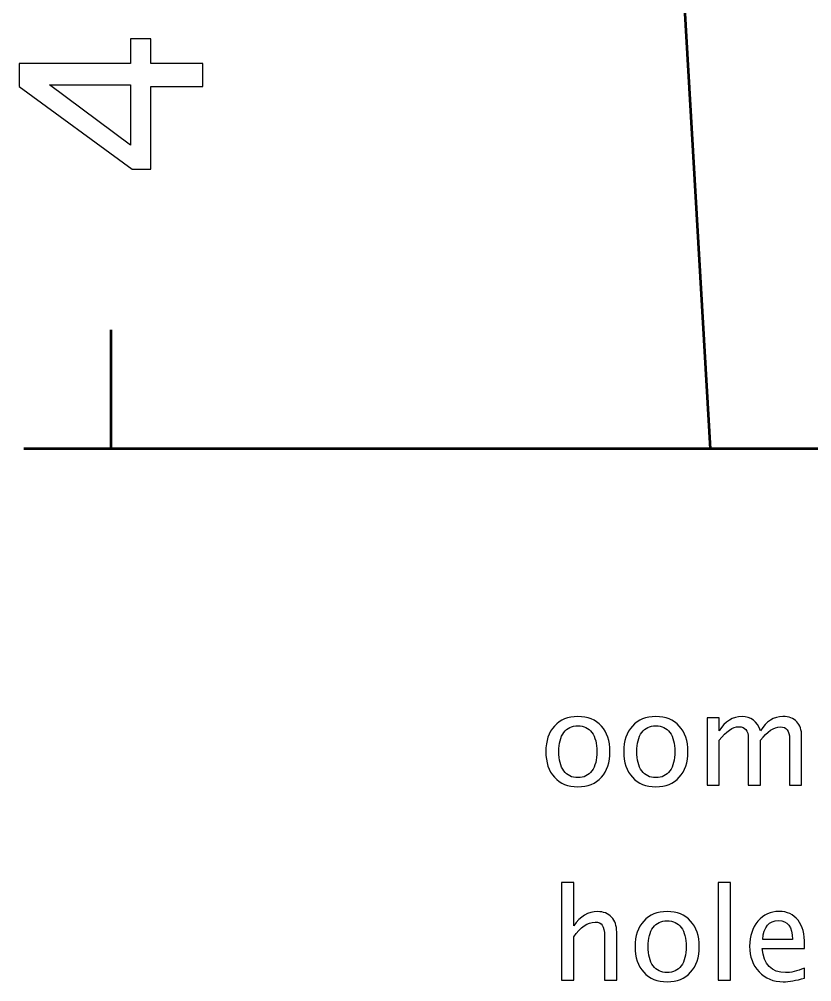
# Model space of a CAD drawing. Header units: centimetres. Extents: x -42.5 to 44.4, y -43.5 to 43.2.
# Drawn here: x 17.144 to 19.788, y 0.722 to 3.933 of the extents above; entities that cross this region are included whole.
import ezdxf

# ---------------------------------------------------------------- set-up
doc = ezdxf.new("R2010")
doc.units = ezdxf.units.CM
doc.header["$MEASUREMENT"] = 0
doc.layers.add('Layer 1', color=7, linetype='Continuous')

msp = doc.modelspace()

# ---------------------------------------------------------------- linework, layer by layer
at = {"layer": 'Layer 1', "lineweight": 53}
msp.add_open_spline([(26.04998, 7.2), (26.04998, 7.2), (18.95001, 7.2), (18.95001, 7.2), (18.95001, 7.2), (18.95001, 7.2), (18.95001, 7.15), (18.95001, 7.15), (18.95001, 7.15), (18.95001, 7.15), (19.10001, 7.15001), (19.10001, 7.15001), (19.10001, 7.15001), (19.10001, 7.15001), (19.20001, 6.8), (19.20001, 6.8), (19.20001, 6.8), (19.20001, 6.8), (19.45001, 2.5), (19.45001, 2.5), (19.45001, 2.5), (19.45001, 2.5), (25.54998, 2.5), (25.54998, 2.5), (25.54998, 2.5), (25.54998, 2.5), (25.79998, 6.8), (25.79998, 6.8), (25.79998, 6.8), (25.79998, 6.8), (25.89998, 7.15001), (25.89998, 7.15001), (25.89998, 7.15001), (25.89998, 7.15001), (26.04998, 7.15), (26.04998, 7.15), (26.04998, 7.15), (26.04998, 7.15), (26.04998, 7.2), (26.04998, 7.2)], degree=3, knots=[0, 0, 0, 0, 0.0909091, 0.0909091, 0.0909091, 0.0909091, 0.1818182, 0.1818182, 0.1818182, 0.1818182, 0.2727273, 0.2727273, 0.2727273, 0.2727273, 0.3636364, 0.3636364, 0.3636364, 0.3636364, 0.4545455, 0.4545455, 0.4545455, 0.4545455, 0.5454545, 0.5454545, 0.5454545, 0.5454545, 0.6363636, 0.6363636, 0.6363636, 0.6363636, 0.7272727, 0.7272727, 0.7272727, 0.7272727, 0.8181818, 0.8181818, 0.8181818, 0.8181818, 1, 1, 1, 1], dxfattribs=at)
at = {"layer": 'Layer 1'}
for points, knots in [([(17.75608, 3.70938), (17.75608, 3.70938), (17.58251, 3.70938), (17.58251, 3.70938), (17.58251, 3.70938), (17.58251, 3.70938), (17.58251, 3.43337), (17.58251, 3.43337), (17.58251, 3.43337), (17.58251, 3.43337), (17.52071, 3.43337), (17.52071, 3.43337), (17.52071, 3.43337), (17.52071, 3.43337), (17.14394, 3.70938), (17.14394, 3.70938), (17.14394, 3.70938), (17.14394, 3.70938), (17.14394, 3.78558), (17.14394, 3.78558), (17.14394, 3.78558), (17.14394, 3.78558), (17.51563, 3.78558), (17.51563, 3.78558), (17.51563, 3.78558), (17.51563, 3.78558), (17.51563, 3.86771), (17.51563, 3.86771), (17.51563, 3.86771), (17.51563, 3.86771), (17.58251, 3.86771), (17.58251, 3.86771), (17.58251, 3.86771), (17.58251, 3.86771), (17.58251, 3.78558), (17.58251, 3.78558), (17.58251, 3.78558), (17.58251, 3.78558), (17.75608, 3.78558), (17.75608, 3.78558), (17.75608, 3.78558), (17.75608, 3.78558), (17.75608, 3.70938), (17.75608, 3.70938)], [0, 0, 0, 0, 0.0833333, 0.0833333, 0.0833333, 0.0833333, 0.1666667, 0.1666667, 0.1666667, 0.1666667, 0.25, 0.25, 0.25, 0.25, 0.3333333, 0.3333333, 0.3333333, 0.3333333, 0.4166667, 0.4166667, 0.4166667, 0.4166667, 0.5, 0.5, 0.5, 0.5, 0.5833333, 0.5833333, 0.5833333, 0.5833333, 0.6666667, 0.6666667, 0.6666667, 0.6666667, 0.75, 0.75, 0.75, 0.75, 0.8333333, 0.8333333, 0.8333333, 0.8333333, 1, 1, 1, 1]), ([(17.51563, 3.51366), (17.51563, 3.51366), (17.51563, 3.71446), (17.51563, 3.71446), (17.51563, 3.71446), (17.51563, 3.71446), (17.24441, 3.71446), (17.24441, 3.71446), (17.24441, 3.71446), (17.24441, 3.71446), (17.51563, 3.51366), (17.51563, 3.51366)], [0, 0, 0, 0, 0.25, 0.25, 0.25, 0.25, 0.5, 0.5, 0.5, 0.5, 1, 1, 1, 1]), ([(19.0079, 1.37257), (18.97495, 1.37257), (18.94885, 1.38308), (18.92966, 1.40411), (18.92966, 1.40411), (18.9104, 1.42513), (18.9008, 1.45371), (18.9008, 1.48976), (18.9008, 1.48976), (18.9008, 1.52574), (18.9104, 1.55425), (18.92966, 1.5752), (18.92966, 1.5752), (18.94885, 1.59616), (18.97495, 1.60667), (19.0079, 1.60667), (19.0079, 1.60667), (19.04085, 1.60667), (19.06696, 1.59616), (19.08615, 1.5752), (19.08615, 1.5752), (19.10541, 1.55425), (19.115, 1.52574), (19.115, 1.48976), (19.115, 1.48976), (19.115, 1.45371), (19.10541, 1.42513), (19.08615, 1.40411), (19.08615, 1.40411), (19.06696, 1.38308), (19.04085, 1.37257), (19.0079, 1.37257)], [0, 0, 0, 0, 0.1111111, 0.1111111, 0.1111111, 0.1111111, 0.2222222, 0.2222222, 0.2222222, 0.2222222, 0.3333333, 0.3333333, 0.3333333, 0.3333333, 0.4444444, 0.4444444, 0.4444444, 0.4444444, 0.5555556, 0.5555556, 0.5555556, 0.5555556, 0.6666667, 0.6666667, 0.6666667, 0.6666667, 0.7777778, 0.7777778, 0.7777778, 0.7777778, 1, 1, 1, 1]), ([(19.26797, 1.37257), (19.23502, 1.37257), (19.20892, 1.38308), (19.18973, 1.40411), (19.18973, 1.40411), (19.17047, 1.42513), (19.16087, 1.45371), (19.16087, 1.48976), (19.16087, 1.48976), (19.16087, 1.52574), (19.17047, 1.55425), (19.18973, 1.5752), (19.18973, 1.5752), (19.20892, 1.59616), (19.23502, 1.60667), (19.26797, 1.60667), (19.26797, 1.60667), (19.30092, 1.60667), (19.32703, 1.59616), (19.34622, 1.5752), (19.34622, 1.5752), (19.36548, 1.55425), (19.37507, 1.52574), (19.37507, 1.48976), (19.37507, 1.48976), (19.37507, 1.45371), (19.36548, 1.42513), (19.34622, 1.40411), (19.34622, 1.40411), (19.32703, 1.38308), (19.30092, 1.37257), (19.26797, 1.37257)], [0, 0, 0, 0, 0.1111111, 0.1111111, 0.1111111, 0.1111111, 0.2222222, 0.2222222, 0.2222222, 0.2222222, 0.3333333, 0.3333333, 0.3333333, 0.3333333, 0.4444444, 0.4444444, 0.4444444, 0.4444444, 0.5555556, 0.5555556, 0.5555556, 0.5555556, 0.6666667, 0.6666667, 0.6666667, 0.6666667, 0.7777778, 0.7777778, 0.7777778, 0.7777778, 1, 1, 1, 1]), ([(19.43872, 1.37765), (19.43872, 1.37765), (19.43872, 1.60201), (19.43872, 1.60201), (19.43872, 1.60201), (19.43872, 1.60201), (19.47936, 1.60201), (19.47936, 1.60201), (19.47936, 1.60201), (19.47936, 1.60201), (19.47936, 1.55961), (19.47936, 1.55961), (19.47936, 1.55961), (19.49919, 1.59101), (19.52459, 1.60667), (19.5557, 1.60667), (19.5557, 1.60667), (19.58569, 1.60667), (19.60608, 1.59101), (19.61694, 1.55961), (19.61694, 1.55961), (19.6362, 1.59129), (19.66132, 1.60709), (19.69215, 1.60709), (19.69215, 1.60709), (19.71184, 1.60709), (19.72715, 1.60131), (19.73808, 1.58967), (19.73808, 1.58967), (19.74902, 1.57803), (19.75452, 1.56173), (19.75452, 1.54077), (19.75452, 1.54077), (19.75452, 1.54077), (19.75452, 1.37765), (19.75452, 1.37765), (19.75452, 1.37765), (19.75452, 1.37765), (19.71388, 1.37765), (19.71388, 1.37765), (19.71388, 1.37765), (19.71388, 1.37765), (19.71388, 1.53407), (19.71388, 1.53407), (19.71388, 1.53407), (19.71388, 1.55961), (19.70372, 1.57238), (19.6834, 1.57238), (19.6834, 1.57238), (19.66231, 1.57238), (19.64015, 1.55749), (19.61694, 1.52765), (19.61694, 1.52765), (19.61694, 1.52765), (19.61694, 1.37765), (19.61694, 1.37765), (19.61694, 1.37765), (19.61694, 1.37765), (19.5763, 1.37765), (19.5763, 1.37765), (19.5763, 1.37765), (19.5763, 1.37765), (19.5763, 1.53421), (19.5763, 1.53421), (19.5763, 1.53421), (19.5763, 1.55996), (19.566, 1.57281), (19.54533, 1.57281), (19.54533, 1.57281), (19.5248, 1.57281), (19.50278, 1.55785), (19.47936, 1.52786), (19.47936, 1.52786), (19.47936, 1.52786), (19.47936, 1.37765), (19.47936, 1.37765), (19.47936, 1.37765), (19.47936, 1.37765), (19.43872, 1.37765), (19.43872, 1.37765)], [0, 0, 0, 0, 0.047619, 0.047619, 0.047619, 0.047619, 0.0952381, 0.0952381, 0.0952381, 0.0952381, 0.1428571, 0.1428571, 0.1428571, 0.1428571, 0.1904762, 0.1904762, 0.1904762, 0.1904762, 0.2380952, 0.2380952, 0.2380952, 0.2380952, 0.2857143, 0.2857143, 0.2857143, 0.2857143, 0.3333333, 0.3333333, 0.3333333, 0.3333333, 0.3809524, 0.3809524, 0.3809524, 0.3809524, 0.4285714, 0.4285714, 0.4285714, 0.4285714, 0.4761905, 0.4761905, 0.4761905, 0.4761905, 0.5238095, 0.5238095, 0.5238095, 0.5238095, 0.5714286, 0.5714286, 0.5714286, 0.5714286, 0.6190476, 0.6190476, 0.6190476, 0.6190476, 0.6666667, 0.6666667, 0.6666667, 0.6666667, 0.7142857, 0.7142857, 0.7142857, 0.7142857, 0.7619048, 0.7619048, 0.7619048, 0.7619048, 0.8095238, 0.8095238, 0.8095238, 0.8095238, 0.8571429, 0.8571429, 0.8571429, 0.8571429, 0.9047619, 0.9047619, 0.9047619, 0.9047619, 1, 1, 1, 1]), ([(19.00783, 1.40305), (19.02794, 1.40305), (19.0436, 1.4106), (19.05475, 1.42577), (19.05475, 1.42577), (19.06583, 1.44087), (19.0714, 1.46225), (19.0714, 1.48976), (19.0714, 1.48976), (19.0714, 1.51721), (19.06583, 1.53852), (19.05475, 1.55361), (19.05475, 1.55361), (19.0436, 1.56864), (19.02794, 1.57619), (19.00783, 1.57619), (19.00783, 1.57619), (18.98765, 1.57619), (18.97199, 1.56864), (18.96098, 1.55361), (18.96098, 1.55361), (18.94991, 1.53852), (18.9444, 1.51721), (18.9444, 1.48976), (18.9444, 1.48976), (18.9444, 1.46225), (18.94991, 1.44087), (18.96098, 1.42577), (18.96098, 1.42577), (18.97199, 1.4106), (18.98765, 1.40305), (19.00783, 1.40305)], [0, 0, 0, 0, 0.1111111, 0.1111111, 0.1111111, 0.1111111, 0.2222222, 0.2222222, 0.2222222, 0.2222222, 0.3333333, 0.3333333, 0.3333333, 0.3333333, 0.4444444, 0.4444444, 0.4444444, 0.4444444, 0.5555556, 0.5555556, 0.5555556, 0.5555556, 0.6666667, 0.6666667, 0.6666667, 0.6666667, 0.7777778, 0.7777778, 0.7777778, 0.7777778, 1, 1, 1, 1]), ([(19.2679, 1.40305), (19.28801, 1.40305), (19.30367, 1.4106), (19.31482, 1.42577), (19.31482, 1.42577), (19.3259, 1.44087), (19.33147, 1.46225), (19.33147, 1.48976), (19.33147, 1.48976), (19.33147, 1.51721), (19.3259, 1.53852), (19.31482, 1.55361), (19.31482, 1.55361), (19.30367, 1.56864), (19.28801, 1.57619), (19.2679, 1.57619), (19.2679, 1.57619), (19.24772, 1.57619), (19.23206, 1.56864), (19.22105, 1.55361), (19.22105, 1.55361), (19.20998, 1.53852), (19.20447, 1.51721), (19.20447, 1.48976), (19.20447, 1.48976), (19.20447, 1.46225), (19.20998, 1.44087), (19.22105, 1.42577), (19.22105, 1.42577), (19.23206, 1.4106), (19.24772, 1.40305), (19.2679, 1.40305)], [0, 0, 0, 0, 0.1111111, 0.1111111, 0.1111111, 0.1111111, 0.2222222, 0.2222222, 0.2222222, 0.2222222, 0.3333333, 0.3333333, 0.3333333, 0.3333333, 0.4444444, 0.4444444, 0.4444444, 0.4444444, 0.5555556, 0.5555556, 0.5555556, 0.5555556, 0.6666667, 0.6666667, 0.6666667, 0.6666667, 0.7777778, 0.7777778, 0.7777778, 0.7777778, 1, 1, 1, 1]), ([(18.95364, 0.72713), (18.95364, 0.72713), (18.95364, 1.05352), (18.95364, 1.05352), (18.95364, 1.05352), (18.95364, 1.05352), (18.99428, 1.05352), (18.99428, 1.05352), (18.99428, 1.05352), (18.99428, 1.05352), (18.99428, 0.90909), (18.99428, 0.90909), (18.99428, 0.90909), (19.0158, 0.94049), (19.04219, 0.95615), (19.07337, 0.95615), (19.07337, 0.95615), (19.09299, 0.95615), (19.10858, 0.95001), (19.12008, 0.93767), (19.12008, 0.93767), (19.13158, 0.92539), (19.13736, 0.90881), (19.13736, 0.88807), (19.13736, 0.88807), (19.13736, 0.88807), (19.13736, 0.72713), (19.13736, 0.72713), (19.13736, 0.72713), (19.13736, 0.72713), (19.09673, 0.72713), (19.09673, 0.72713), (19.09673, 0.72713), (19.09673, 0.72713), (19.09673, 0.8748), (19.09673, 0.8748), (19.09673, 0.8748), (19.09673, 0.89145), (19.09426, 0.90331), (19.08939, 0.91036), (19.08939, 0.91036), (19.08445, 0.91749), (19.07633, 0.92102), (19.06498, 0.92102), (19.06498, 0.92102), (19.04, 0.92102), (19.01643, 0.90472), (18.99428, 0.87212), (18.99428, 0.87212), (18.99428, 0.87212), (18.99428, 0.72713), (18.99428, 0.72713), (18.99428, 0.72713), (18.99428, 0.72713), (18.95364, 0.72713), (18.95364, 0.72713)], [0, 0, 0, 0, 0.0666667, 0.0666667, 0.0666667, 0.0666667, 0.1333333, 0.1333333, 0.1333333, 0.1333333, 0.2, 0.2, 0.2, 0.2, 0.2666667, 0.2666667, 0.2666667, 0.2666667, 0.3333333, 0.3333333, 0.3333333, 0.3333333, 0.4, 0.4, 0.4, 0.4, 0.4666667, 0.4666667, 0.4666667, 0.4666667, 0.5333333, 0.5333333, 0.5333333, 0.5333333, 0.6, 0.6, 0.6, 0.6, 0.6666667, 0.6666667, 0.6666667, 0.6666667, 0.7333333, 0.7333333, 0.7333333, 0.7333333, 0.8, 0.8, 0.8, 0.8, 0.8666667, 0.8666667, 0.8666667, 0.8666667, 1, 1, 1, 1]), ([(19.47646, 0.72713), (19.47646, 0.72713), (19.47646, 1.05352), (19.47646, 1.05352), (19.47646, 1.05352), (19.47646, 1.05352), (19.5171, 1.05352), (19.5171, 1.05352), (19.5171, 1.05352), (19.5171, 1.05352), (19.5171, 0.72713), (19.5171, 0.72713), (19.5171, 0.72713), (19.5171, 0.72713), (19.47646, 0.72713), (19.47646, 0.72713)], [0, 0, 0, 0, 0.2, 0.2, 0.2, 0.2, 0.4, 0.4, 0.4, 0.4, 0.6, 0.6, 0.6, 0.6, 1, 1, 1, 1]), ([(19.30571, 0.72205), (19.27276, 0.72205), (19.24666, 0.73256), (19.22747, 0.75359), (19.22747, 0.75359), (19.20821, 0.77461), (19.19861, 0.80319), (19.19861, 0.83924), (19.19861, 0.83924), (19.19861, 0.87522), (19.20821, 0.90373), (19.22747, 0.92468), (19.22747, 0.92468), (19.24666, 0.94564), (19.27276, 0.95615), (19.30571, 0.95615), (19.30571, 0.95615), (19.33866, 0.95615), (19.36477, 0.94564), (19.38396, 0.92468), (19.38396, 0.92468), (19.40322, 0.90373), (19.41281, 0.87522), (19.41281, 0.83924), (19.41281, 0.83924), (19.41281, 0.80319), (19.40322, 0.77461), (19.38396, 0.75359), (19.38396, 0.75359), (19.36477, 0.73256), (19.33866, 0.72205), (19.30571, 0.72205)], [0, 0, 0, 0, 0.1111111, 0.1111111, 0.1111111, 0.1111111, 0.2222222, 0.2222222, 0.2222222, 0.2222222, 0.3333333, 0.3333333, 0.3333333, 0.3333333, 0.4444444, 0.4444444, 0.4444444, 0.4444444, 0.5555556, 0.5555556, 0.5555556, 0.5555556, 0.6666667, 0.6666667, 0.6666667, 0.6666667, 0.7777778, 0.7777778, 0.7777778, 0.7777778, 1, 1, 1, 1]), ([(19.76348, 0.73433), (19.73617, 0.72614), (19.71282, 0.72205), (19.69334, 0.72205), (19.69334, 0.72205), (19.66011, 0.72205), (19.63309, 0.73306), (19.61228, 0.755), (19.61228, 0.755), (19.59146, 0.77694), (19.58102, 0.80538), (19.58102, 0.84037), (19.58102, 0.84037), (19.58102, 0.87431), (19.59019, 0.90218), (19.60861, 0.92398), (19.60861, 0.92398), (19.62702, 0.94571), (19.65059, 0.95657), (19.6793, 0.95657), (19.6793, 0.95657), (19.70647, 0.95657), (19.72749, 0.94691), (19.74231, 0.92758), (19.74231, 0.92758), (19.75713, 0.90824), (19.76453, 0.88087), (19.76453, 0.84538), (19.76453, 0.84538), (19.76453, 0.84538), (19.76432, 0.83296), (19.76432, 0.83296), (19.76432, 0.83296), (19.76432, 0.83296), (19.62251, 0.83296), (19.62251, 0.83296), (19.62251, 0.83296), (19.62843, 0.77934), (19.65461, 0.75253), (19.70096, 0.75253), (19.70096, 0.75253), (19.71797, 0.75253), (19.73878, 0.75733), (19.76348, 0.76692), (19.76348, 0.76692), (19.76348, 0.76692), (19.76348, 0.73433), (19.76348, 0.73433)], [0, 0, 0, 0, 0.0769231, 0.0769231, 0.0769231, 0.0769231, 0.1538462, 0.1538462, 0.1538462, 0.1538462, 0.2307692, 0.2307692, 0.2307692, 0.2307692, 0.3076923, 0.3076923, 0.3076923, 0.3076923, 0.3846154, 0.3846154, 0.3846154, 0.3846154, 0.4615385, 0.4615385, 0.4615385, 0.4615385, 0.5384615, 0.5384615, 0.5384615, 0.5384615, 0.6153846, 0.6153846, 0.6153846, 0.6153846, 0.6923077, 0.6923077, 0.6923077, 0.6923077, 0.7692308, 0.7692308, 0.7692308, 0.7692308, 0.8461538, 0.8461538, 0.8461538, 0.8461538, 1, 1, 1, 1]), ([(19.30564, 0.75253), (19.32575, 0.75253), (19.34141, 0.76008), (19.35256, 0.77525), (19.35256, 0.77525), (19.36364, 0.79035), (19.36921, 0.81173), (19.36921, 0.83924), (19.36921, 0.83924), (19.36921, 0.86669), (19.36364, 0.888), (19.35256, 0.90309), (19.35256, 0.90309), (19.34141, 0.91812), (19.32575, 0.92567), (19.30564, 0.92567), (19.30564, 0.92567), (19.28546, 0.92567), (19.2698, 0.91812), (19.25879, 0.90309), (19.25879, 0.90309), (19.24772, 0.888), (19.24221, 0.86669), (19.24221, 0.83924), (19.24221, 0.83924), (19.24221, 0.81173), (19.24772, 0.79035), (19.25879, 0.77525), (19.25879, 0.77525), (19.2698, 0.76008), (19.28546, 0.75253), (19.30564, 0.75253)], [0, 0, 0, 0, 0.1111111, 0.1111111, 0.1111111, 0.1111111, 0.2222222, 0.2222222, 0.2222222, 0.2222222, 0.3333333, 0.3333333, 0.3333333, 0.3333333, 0.4444444, 0.4444444, 0.4444444, 0.4444444, 0.5555556, 0.5555556, 0.5555556, 0.5555556, 0.6666667, 0.6666667, 0.6666667, 0.6666667, 0.7777778, 0.7777778, 0.7777778, 0.7777778, 1, 1, 1, 1]), ([(19.62462, 0.86344), (19.62462, 0.86344), (19.72368, 0.86344), (19.72368, 0.86344), (19.72368, 0.86344), (19.72368, 0.90521), (19.70809, 0.9261), (19.67697, 0.9261), (19.67697, 0.9261), (19.64565, 0.9261), (19.62822, 0.90521), (19.62462, 0.86344)], [0, 0, 0, 0, 0.25, 0.25, 0.25, 0.25, 0.5, 0.5, 0.5, 0.5, 1, 1, 1, 1])]:
    msp.add_open_spline(points, degree=3, knots=knots, dxfattribs=at)
at = {"layer": 'Layer 1', "lineweight": 53}
for points in [[(17.45001, 2.89693), (17.45001, 2.89693), (17.45001, 2.5), (17.45001, 2.5)], [(22.20894, 2.5), (22.20894, 2.5), (17.15895, 2.5), (17.15895, 2.5)]]:
    msp.add_open_spline(points, degree=3, dxfattribs=at)

doc.saveas('drawing.dxf')
